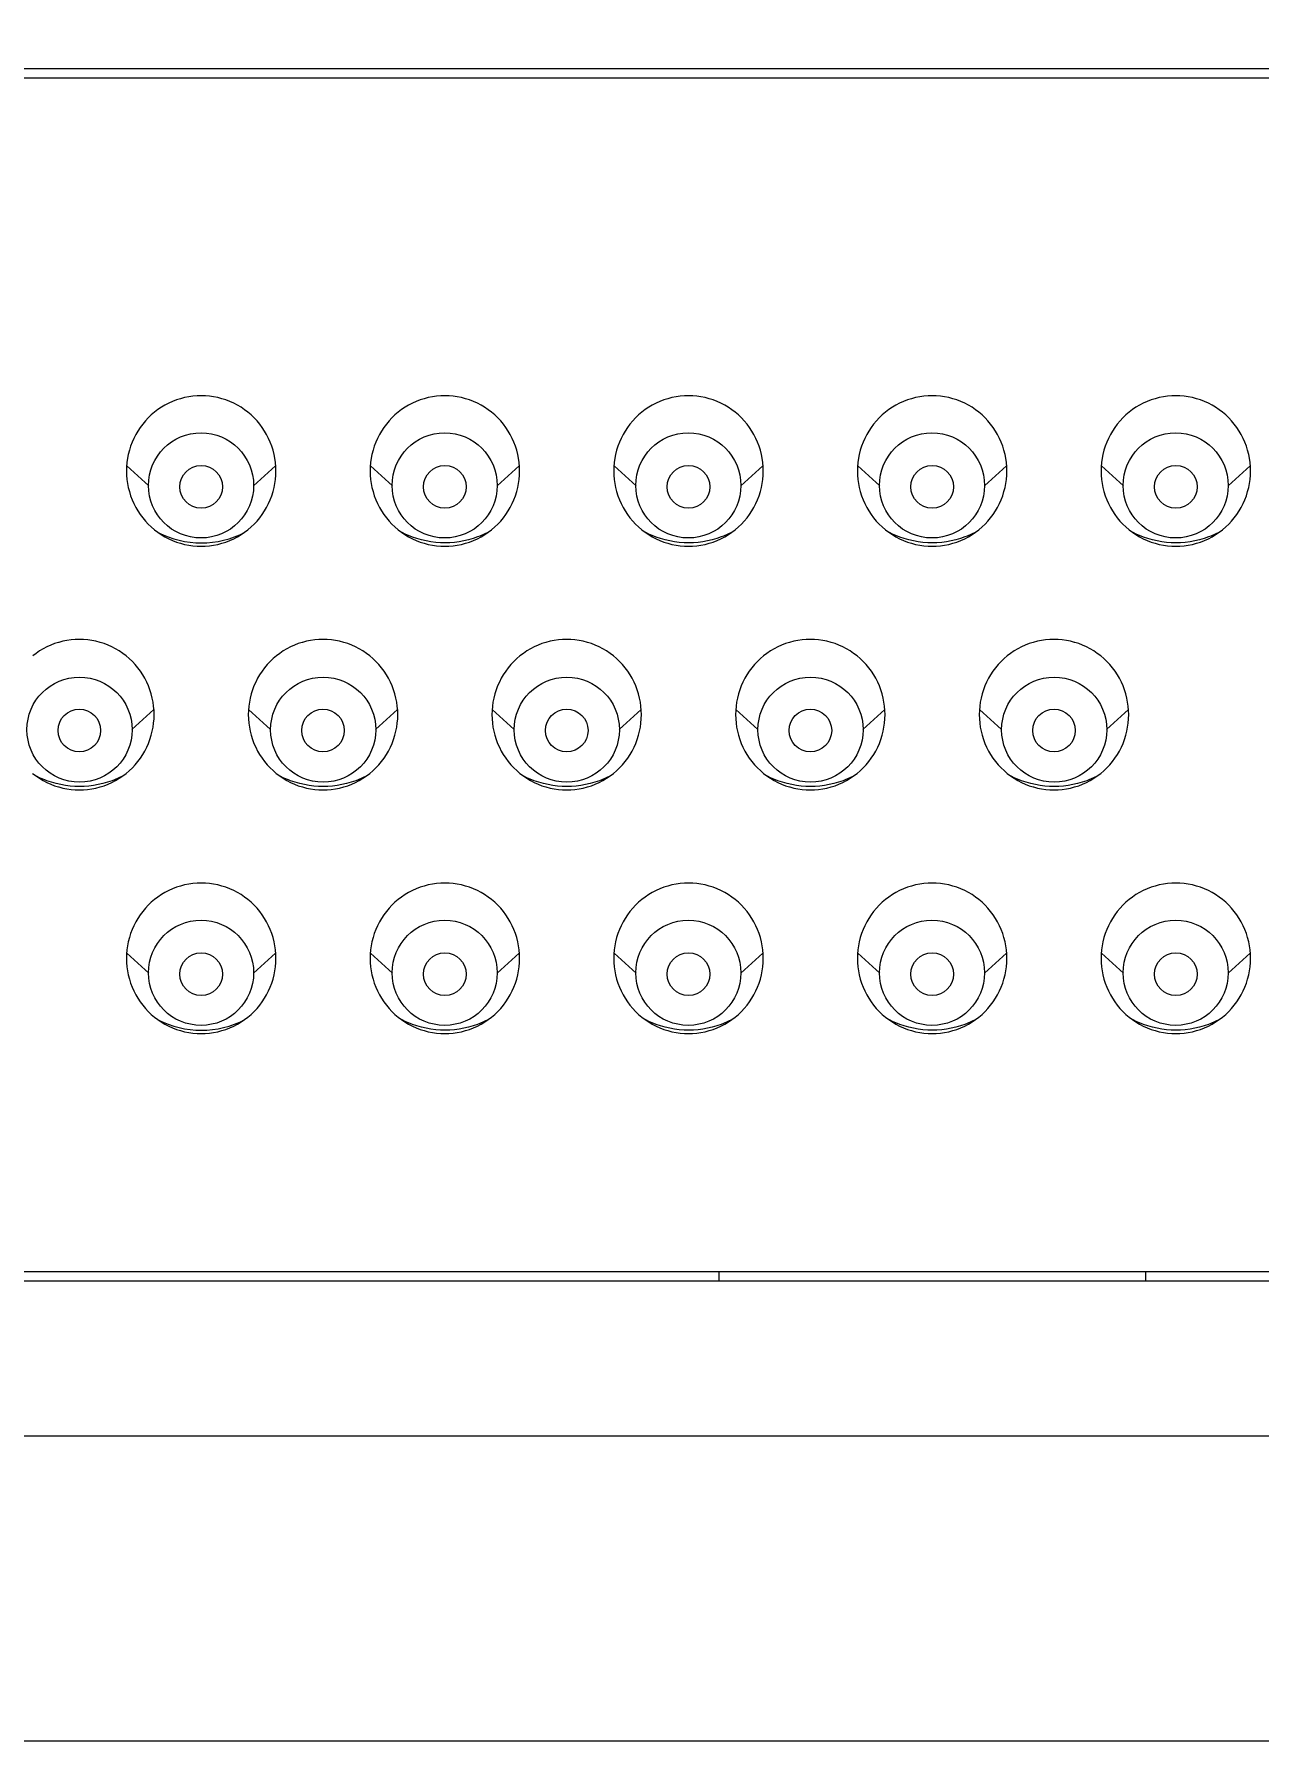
# Model space of a CAD drawing. Extents: x 0 to 1128, y 0 to 827.
# Drawn here: x 359.31 to 379.41, y 234.49 to 262.5 of the extents above; entities that cross this region are included whole.
import ezdxf

# ---------------------------------------------------------------- set-up
doc = ezdxf.new("R2010")
doc.units = 0
doc.header["$LTSCALE"] = 10
doc.header["$MEASUREMENT"] = 0
doc.header["$PDMODE"] = 3
doc.header["$PDSIZE"] = -10
doc.layers.get('0').update_dxf_attribs({"linetype": 'CONTINUOUS'})
doc.layers.get('DEFPOINTS').update_dxf_attribs({"linetype": 'CONTINUOUS'})
doc.layers.add('PDF_형상', color=7, linetype='CONTINUOUS')
doc.styles.add('Daelim Dimension', font='NanumGothic.ttf')
doc.dimstyles.new('DEFAULT', dxfattribs={"dimscale": 2, "dimtxt": 2, "dimasz": 2, "dimexe": 0, "dimexo": 2, "dimgap": 1, "dimtad": 1, "dimdec": 0, "dimzin": 9, "dimdsep": 46, "dimtxsty": 'Daelim Dimension', "dimcen": 0.5, "dimclrd": 5, "dimclre": 5, "dimclrt": 256, "dimadec": 1, "dimazin": 0, "dimtfac": 1, "dimtdec": 0, "dimtix": 1, "dimtmove": 0, "dimatfit": 3, "dimfxl": 0, "dimtolj": 1, "dimtzin": 1, "dimlwd": 9, "dimlwe": 9, "dimarcsym": 0})

# ---------------------------------------------------------------- blocks, each defined once
blk = doc.blocks.new('*D27')
at = {"color": 5, "lineweight": 9, "ltscale": 0.5}
for p, q in [((138.695, 262.487), (138.695, 327.843)), ((142.695, 327.843), (417.399, 327.843)), ((421.399, 262.487), (421.399, 327.843))]:
    blk.add_line(p, q, dxfattribs=at)
at = {"color": 5, "ltscale": 0.5}
for points in [[(142.695, 328.51), (142.695, 327.177), (138.695, 327.843)], [(417.399, 328.51), (417.399, 327.177), (421.399, 327.843)]]:
    blk.add_solid(points, dxfattribs=at)
at = {"layer": 'DEFPOINTS', "color": 0, "ltscale": 0.5}
for p in [(421.399, 327.843), (138.695, 258.487), (421.399, 258.487)]:
    blk.add_point(p, dxfattribs=at)
at = {"color": 7, "ltscale": 0.5, "insert": (315.504, 335.294), "char_height": 10, "attachment_point": 5, "style": 'Daelim Dimension'}
blk.add_mtext('\\A1;283', dxfattribs=at)

msp = doc.modelspace()

# ---------------------------------------------------------------- linework, layer by layer
at = {"layer": 'PDF_형상', "lineweight": 5}
for points in [[(174.845, 245.037, 0.414217), (177.845, 242.036), (382.249, 242.036, 0.414214), (385.249, 245.037), (385.249, 258.937, 0.414214), (382.249, 261.937), (177.845, 261.937, 0.414217), (174.845, 258.937)], [(175.045, 258.787, -0.414215), (178.045, 261.787), (382.049, 261.787, -0.41422), (385.049, 258.787), (385.049, 245.187, -0.41422), (382.049, 242.187), (178.045, 242.187, -0.414215), (175.045, 245.187)]]:
    msp.add_lwpolyline(points, format="xyb", close=True, dxfattribs=at)
for points in [[(360.821, 255.333), (360.823, 255.264), (360.829, 255.195), (360.839, 255.126), (360.852, 255.062), (360.869, 254.994), (360.89, 254.927), (360.914, 254.862), (360.943, 254.798), (360.974, 254.736), (361.008, 254.678), (361.047, 254.62), (361.088, 254.564), (361.132, 254.511), (361.179, 254.461), (361.229, 254.414), (361.281, 254.369), (361.337, 254.327), (361.394, 254.288), (361.453, 254.253), (361.515, 254.221), (361.578, 254.192), (361.642, 254.167), (361.708, 254.146), (361.709, 254.146), (361.776, 254.128), (361.844, 254.115), (361.912, 254.105), (361.981, 254.099), (362.048, 254.097), (362.116, 254.099), (362.184, 254.105), (362.253, 254.115), (362.32, 254.128), (362.388, 254.146), (362.388, 254.146), (362.454, 254.167), (362.519, 254.192), (362.582, 254.221), (362.644, 254.253), (362.702, 254.288), (362.76, 254.327), (362.816, 254.369), (362.868, 254.414), (362.918, 254.461), (362.965, 254.511), (363.009, 254.564), (363.05, 254.62), (363.089, 254.678), (363.123, 254.736), (363.154, 254.798), (363.182, 254.862), (363.207, 254.927), (363.228, 254.994), (363.245, 255.062), (363.258, 255.126), (363.268, 255.195), (363.274, 255.264), (363.276, 255.333), (363.274, 255.402), (363.268, 255.471), (363.258, 255.541), (363.245, 255.605), (363.228, 255.673), (363.207, 255.74), (363.182, 255.805), (363.154, 255.868), (363.123, 255.93), (363.089, 255.988), (363.05, 256.047), (363.009, 256.102), (362.965, 256.155), (362.918, 256.205), (362.868, 256.253), (362.815, 256.298), (362.76, 256.339), (362.702, 256.378), (362.644, 256.413), (362.582, 256.445), (362.519, 256.474), (362.455, 256.499), (362.389, 256.52), (362.388, 256.52), (362.321, 256.538), (362.253, 256.551), (362.185, 256.561), (362.117, 256.567), (362.049, 256.569), (361.98, 256.567), (361.912, 256.561), (361.844, 256.551), (361.776, 256.538), (361.709, 256.52), (361.708, 256.52), (361.642, 256.499), (361.578, 256.474), (361.515, 256.445), (361.453, 256.413), (361.395, 256.378), (361.337, 256.34), (361.282, 256.298), (361.229, 256.253), (361.179, 256.205), (361.132, 256.155), (361.088, 256.102), (361.047, 256.047), (361.008, 255.989), (360.974, 255.93), (360.943, 255.868), (360.914, 255.805), (360.89, 255.74), (360.869, 255.673), (360.852, 255.605), (360.839, 255.541), (360.829, 255.471), (360.823, 255.402)], [(364.822, 255.333), (364.823, 255.264), (364.829, 255.195), (364.839, 255.126), (364.852, 255.062), (364.869, 254.994), (364.89, 254.927), (364.915, 254.862), (364.943, 254.798), (364.974, 254.736), (365.008, 254.678), (365.047, 254.62), (365.088, 254.564), (365.132, 254.511), (365.179, 254.461), (365.229, 254.414), (365.281, 254.369), (365.337, 254.327), (365.394, 254.288), (365.453, 254.253), (365.515, 254.221), (365.578, 254.192), (365.642, 254.167), (365.709, 254.146), (365.709, 254.146), (365.777, 254.128), (365.844, 254.115), (365.913, 254.105), (365.981, 254.099), (366.049, 254.097), (366.116, 254.099), (366.184, 254.105), (366.253, 254.115), (366.32, 254.128), (366.388, 254.146), (366.388, 254.146), (366.454, 254.167), (366.519, 254.192), (366.582, 254.221), (366.644, 254.253), (366.703, 254.288), (366.76, 254.327), (366.816, 254.369), (366.868, 254.414), (366.918, 254.461), (366.965, 254.511), (367.009, 254.564), (367.05, 254.62), (367.089, 254.678), (367.123, 254.736), (367.154, 254.798), (367.183, 254.862), (367.207, 254.927), (367.228, 254.994), (367.245, 255.062), (367.258, 255.126), (367.268, 255.195), (367.274, 255.264), (367.276, 255.333), (367.274, 255.402), (367.268, 255.471), (367.258, 255.541), (367.245, 255.605), (367.228, 255.673), (367.207, 255.74), (367.183, 255.805), (367.154, 255.868), (367.123, 255.93), (367.089, 255.988), (367.05, 256.047), (367.009, 256.102), (366.965, 256.155), (366.918, 256.205), (366.868, 256.253), (366.815, 256.298), (366.76, 256.339), (366.702, 256.378), (366.644, 256.413), (366.582, 256.445), (366.519, 256.474), (366.455, 256.499), (366.389, 256.52), (366.388, 256.52), (366.321, 256.538), (366.253, 256.551), (366.185, 256.561), (366.117, 256.567), (366.049, 256.569), (365.981, 256.567), (365.912, 256.561), (365.844, 256.551), (365.776, 256.538), (365.709, 256.52), (365.709, 256.52), (365.642, 256.499), (365.578, 256.474), (365.515, 256.445), (365.453, 256.413), (365.395, 256.378), (365.337, 256.34), (365.282, 256.298), (365.229, 256.253), (365.179, 256.205), (365.132, 256.155), (365.088, 256.102), (365.047, 256.047), (365.008, 255.989), (364.974, 255.93), (364.943, 255.868), (364.915, 255.805), (364.89, 255.74), (364.869, 255.673), (364.852, 255.605), (364.839, 255.541), (364.829, 255.471), (364.823, 255.402)], [(368.822, 255.333), (368.824, 255.264), (368.829, 255.195), (368.839, 255.126), (368.852, 255.062), (368.869, 254.994), (368.89, 254.927), (368.915, 254.862), (368.943, 254.798), (368.974, 254.736), (369.008, 254.678), (369.047, 254.62), (369.088, 254.564), (369.132, 254.511), (369.179, 254.461), (369.229, 254.414), (369.281, 254.369), (369.337, 254.327), (369.395, 254.288), (369.453, 254.253), (369.515, 254.221), (369.578, 254.192), (369.642, 254.167), (369.709, 254.146), (369.709, 254.146), (369.777, 254.128), (369.844, 254.115), (369.913, 254.105), (369.981, 254.099), (370.049, 254.097), (370.116, 254.099), (370.185, 254.105), (370.253, 254.115), (370.321, 254.128), (370.388, 254.146), (370.388, 254.146), (370.455, 254.167), (370.519, 254.192), (370.582, 254.221), (370.644, 254.253), (370.703, 254.288), (370.76, 254.327), (370.816, 254.369), (370.868, 254.414), (370.918, 254.461), (370.965, 254.511), (371.009, 254.564), (371.05, 254.62), (371.089, 254.678), (371.123, 254.736), (371.154, 254.798), (371.183, 254.862), (371.207, 254.927), (371.228, 254.994), (371.245, 255.062), (371.258, 255.126), (371.268, 255.195), (371.274, 255.264), (371.276, 255.333), (371.274, 255.402), (371.268, 255.471), (371.258, 255.541), (371.245, 255.605), (371.228, 255.673), (371.207, 255.74), (371.183, 255.805), (371.154, 255.868), (371.123, 255.93), (371.089, 255.988), (371.051, 256.047), (371.009, 256.102), (370.965, 256.155), (370.918, 256.205), (370.868, 256.253), (370.816, 256.298), (370.76, 256.339), (370.702, 256.378), (370.644, 256.413), (370.582, 256.445), (370.519, 256.474), (370.455, 256.499), (370.389, 256.52), (370.388, 256.52), (370.321, 256.538), (370.253, 256.551), (370.185, 256.561), (370.117, 256.567), (370.049, 256.569), (369.981, 256.567), (369.912, 256.561), (369.844, 256.551), (369.776, 256.538), (369.709, 256.52), (369.709, 256.52), (369.643, 256.499), (369.578, 256.474), (369.515, 256.445), (369.453, 256.413), (369.395, 256.378), (369.337, 256.34), (369.282, 256.298), (369.229, 256.253), (369.179, 256.205), (369.132, 256.155), (369.088, 256.102), (369.047, 256.047), (369.008, 255.989), (368.974, 255.93), (368.943, 255.868), (368.915, 255.805), (368.89, 255.74), (368.869, 255.673), (368.852, 255.605), (368.839, 255.541), (368.829, 255.471), (368.824, 255.402)], [(372.822, 255.333), (372.824, 255.264), (372.829, 255.195), (372.839, 255.126), (372.852, 255.062), (372.869, 254.994), (372.89, 254.927), (372.915, 254.862), (372.943, 254.798), (372.974, 254.736), (373.008, 254.678), (373.047, 254.62), (373.088, 254.564), (373.132, 254.511), (373.179, 254.461), (373.229, 254.414), (373.282, 254.369), (373.337, 254.327), (373.395, 254.288), (373.453, 254.253), (373.515, 254.221), (373.578, 254.192), (373.643, 254.167), (373.709, 254.146), (373.71, 254.146), (373.777, 254.128), (373.845, 254.115), (373.913, 254.105), (373.981, 254.099), (374.049, 254.097), (374.116, 254.099), (374.185, 254.105), (374.253, 254.115), (374.321, 254.128), (374.388, 254.146), (374.388, 254.146), (374.455, 254.167), (374.519, 254.192), (374.583, 254.221), (374.644, 254.253), (374.703, 254.288), (374.76, 254.327), (374.816, 254.369), (374.868, 254.414), (374.918, 254.461), (374.965, 254.511), (375.009, 254.564), (375.05, 254.62), (375.089, 254.678), (375.123, 254.736), (375.155, 254.798), (375.183, 254.862), (375.207, 254.927), (375.228, 254.994), (375.245, 255.062), (375.258, 255.126), (375.268, 255.195), (375.274, 255.264), (375.276, 255.333), (375.274, 255.402), (375.268, 255.471), (375.258, 255.541), (375.245, 255.605), (375.228, 255.673), (375.207, 255.74), (375.183, 255.805), (375.155, 255.868), (375.123, 255.93), (375.089, 255.988), (375.051, 256.047), (375.009, 256.102), (374.965, 256.155), (374.918, 256.205), (374.868, 256.253), (374.816, 256.298), (374.76, 256.339), (374.703, 256.378), (374.644, 256.413), (374.583, 256.445), (374.519, 256.474), (374.455, 256.499), (374.389, 256.52), (374.388, 256.52), (374.321, 256.538), (374.253, 256.551), (374.185, 256.561), (374.117, 256.567), (374.049, 256.569), (373.981, 256.567), (373.912, 256.561), (373.844, 256.551), (373.776, 256.538), (373.709, 256.52), (373.709, 256.52), (373.643, 256.499), (373.578, 256.474), (373.515, 256.445), (373.453, 256.413), (373.395, 256.378), (373.337, 256.34), (373.282, 256.298), (373.229, 256.253), (373.179, 256.205), (373.133, 256.155), (373.088, 256.102), (373.047, 256.047), (373.008, 255.989), (372.974, 255.93), (372.943, 255.868), (372.915, 255.805), (372.89, 255.74), (372.869, 255.673), (372.852, 255.605), (372.839, 255.541), (372.829, 255.471), (372.824, 255.402)], [(376.822, 255.333), (376.824, 255.264), (376.83, 255.195), (376.839, 255.126), (376.852, 255.062), (376.869, 254.994), (376.89, 254.927), (376.915, 254.862), (376.943, 254.798), (376.975, 254.736), (377.009, 254.678), (377.047, 254.62), (377.088, 254.564), (377.132, 254.511), (377.179, 254.461), (377.229, 254.414), (377.282, 254.369), (377.337, 254.327), (377.395, 254.288), (377.453, 254.253), (377.515, 254.221), (377.578, 254.192), (377.643, 254.167), (377.709, 254.146), (377.71, 254.146), (377.777, 254.128), (377.845, 254.115), (377.913, 254.105), (377.981, 254.099), (378.049, 254.097), (378.117, 254.099), (378.185, 254.105), (378.253, 254.115), (378.321, 254.128), (378.388, 254.146), (378.388, 254.146), (378.455, 254.167), (378.519, 254.192), (378.583, 254.221), (378.644, 254.253), (378.703, 254.288), (378.761, 254.327), (378.816, 254.369), (378.868, 254.414), (378.918, 254.461), (378.965, 254.511), (379.009, 254.564), (379.051, 254.62), (379.089, 254.678), (379.123, 254.736), (379.155, 254.798), (379.183, 254.862), (379.207, 254.927), (379.228, 254.994), (379.245, 255.062), (379.258, 255.126), (379.268, 255.195), (379.274, 255.264), (379.276, 255.333), (379.274, 255.402), (379.268, 255.471), (379.258, 255.541), (379.245, 255.605), (379.228, 255.673), (379.207, 255.74), (379.183, 255.805), (379.155, 255.868), (379.123, 255.93), (379.089, 255.988), (379.051, 256.047), (379.009, 256.102), (378.965, 256.155), (378.918, 256.205), (378.868, 256.253), (378.816, 256.298), (378.76, 256.339), (378.703, 256.378), (378.644, 256.413), (378.583, 256.445), (378.52, 256.474), (378.455, 256.499), (378.389, 256.52), (378.388, 256.52), (378.321, 256.538), (378.253, 256.551), (378.185, 256.561), (378.117, 256.567), (378.049, 256.569), (377.981, 256.567), (377.912, 256.561), (377.844, 256.551), (377.776, 256.538), (377.709, 256.52), (377.709, 256.52), (377.643, 256.499), (377.578, 256.474), (377.515, 256.445), (377.453, 256.413), (377.395, 256.378), (377.337, 256.34), (377.282, 256.298), (377.229, 256.253), (377.18, 256.205), (377.133, 256.155), (377.088, 256.102), (377.047, 256.047), (377.009, 255.989), (376.975, 255.93), (376.943, 255.868), (376.915, 255.805), (376.89, 255.74), (376.869, 255.673), (376.852, 255.605), (376.839, 255.541), (376.83, 255.471), (376.824, 255.402)], [(362.821, 251.333), (362.823, 251.264), (362.829, 251.195), (362.839, 251.126), (362.852, 251.062), (362.869, 250.994), (362.89, 250.927), (362.914, 250.862), (362.943, 250.798), (362.974, 250.736), (363.008, 250.678), (363.047, 250.62), (363.088, 250.564), (363.132, 250.511), (363.179, 250.461), (363.229, 250.414), (363.281, 250.369), (363.337, 250.327), (363.394, 250.288), (363.453, 250.253), (363.515, 250.221), (363.578, 250.192), (363.642, 250.167), (363.709, 250.146), (363.709, 250.146), (363.777, 250.128), (363.844, 250.115), (363.912, 250.105), (363.981, 250.099), (364.048, 250.097), (364.116, 250.099), (364.184, 250.105), (364.253, 250.115), (364.32, 250.128), (364.388, 250.146), (364.388, 250.146), (364.454, 250.167), (364.519, 250.192), (364.582, 250.221), (364.644, 250.253), (364.702, 250.288), (364.76, 250.327), (364.816, 250.369), (364.868, 250.413), (364.918, 250.461), (364.965, 250.511), (365.009, 250.564), (365.05, 250.62), (365.089, 250.678), (365.123, 250.736), (365.154, 250.798), (365.182, 250.862), (365.207, 250.927), (365.228, 250.994), (365.245, 251.062), (365.258, 251.126), (365.268, 251.195), (365.274, 251.264), (365.276, 251.333), (365.274, 251.402), (365.268, 251.471), (365.258, 251.54), (365.245, 251.605), (365.228, 251.673), (365.207, 251.74), (365.182, 251.805), (365.154, 251.868), (365.123, 251.93), (365.089, 251.988), (365.05, 252.046), (365.009, 252.102), (364.965, 252.155), (364.918, 252.205), (364.868, 252.253), (364.815, 252.298), (364.76, 252.339), (364.702, 252.378), (364.644, 252.413), (364.582, 252.445), (364.519, 252.474), (364.455, 252.499), (364.389, 252.52), (364.388, 252.52), (364.321, 252.538), (364.253, 252.551), (364.185, 252.561), (364.117, 252.567), (364.049, 252.569), (363.98, 252.567), (363.912, 252.561), (363.844, 252.551), (363.776, 252.538), (363.709, 252.52), (363.708, 252.52), (363.642, 252.499), (363.578, 252.474), (363.515, 252.445), (363.453, 252.413), (363.395, 252.378), (363.337, 252.339), (363.282, 252.298), (363.229, 252.253), (363.179, 252.205), (363.132, 252.155), (363.088, 252.102), (363.047, 252.047), (363.008, 251.989), (362.974, 251.93), (362.943, 251.868), (362.914, 251.805), (362.89, 251.74), (362.869, 251.673), (362.852, 251.605), (362.839, 251.54), (362.829, 251.471), (362.823, 251.402)], [(366.822, 251.333), (366.823, 251.264), (366.829, 251.195), (366.839, 251.126), (366.852, 251.062), (366.869, 250.994), (366.89, 250.927), (366.915, 250.862), (366.943, 250.798), (366.974, 250.736), (367.008, 250.678), (367.047, 250.62), (367.088, 250.564), (367.132, 250.511), (367.179, 250.461), (367.229, 250.414), (367.281, 250.369), (367.337, 250.327), (367.395, 250.288), (367.453, 250.253), (367.515, 250.221), (367.578, 250.192), (367.642, 250.167), (367.709, 250.146), (367.709, 250.146), (367.777, 250.128), (367.844, 250.115), (367.913, 250.105), (367.981, 250.099), (368.049, 250.097), (368.116, 250.099), (368.185, 250.105), (368.253, 250.115), (368.321, 250.128), (368.388, 250.146), (368.388, 250.146), (368.455, 250.167), (368.519, 250.192), (368.582, 250.221), (368.644, 250.253), (368.703, 250.288), (368.76, 250.327), (368.816, 250.369), (368.868, 250.413), (368.918, 250.461), (368.965, 250.511), (369.009, 250.564), (369.05, 250.62), (369.089, 250.678), (369.123, 250.736), (369.154, 250.798), (369.183, 250.862), (369.207, 250.927), (369.228, 250.994), (369.245, 251.062), (369.258, 251.126), (369.268, 251.195), (369.274, 251.264), (369.276, 251.333), (369.274, 251.402), (369.268, 251.471), (369.258, 251.54), (369.245, 251.605), (369.228, 251.673), (369.207, 251.74), (369.183, 251.805), (369.154, 251.868), (369.123, 251.93), (369.089, 251.988), (369.05, 252.046), (369.009, 252.102), (368.965, 252.155), (368.918, 252.205), (368.868, 252.253), (368.815, 252.298), (368.76, 252.339), (368.702, 252.378), (368.644, 252.413), (368.582, 252.445), (368.519, 252.474), (368.455, 252.499), (368.389, 252.52), (368.388, 252.52), (368.321, 252.538), (368.253, 252.551), (368.185, 252.561), (368.117, 252.567), (368.049, 252.569), (367.981, 252.567), (367.912, 252.561), (367.844, 252.551), (367.776, 252.538), (367.709, 252.52), (367.709, 252.52), (367.642, 252.499), (367.578, 252.474), (367.515, 252.445), (367.453, 252.413), (367.395, 252.378), (367.337, 252.339), (367.282, 252.298), (367.229, 252.253), (367.179, 252.205), (367.132, 252.155), (367.088, 252.102), (367.047, 252.047), (367.008, 251.989), (366.974, 251.93), (366.943, 251.868), (366.915, 251.805), (366.89, 251.74), (366.869, 251.673), (366.852, 251.605), (366.839, 251.54), (366.829, 251.471), (366.823, 251.402)], [(370.822, 251.333), (370.824, 251.264), (370.829, 251.195), (370.839, 251.126), (370.852, 251.062), (370.869, 250.994), (370.89, 250.927), (370.915, 250.862), (370.943, 250.798), (370.974, 250.736), (371.008, 250.678), (371.047, 250.62), (371.088, 250.564), (371.132, 250.511), (371.179, 250.461), (371.229, 250.414), (371.282, 250.369), (371.337, 250.327), (371.395, 250.288), (371.453, 250.253), (371.515, 250.221), (371.578, 250.192), (371.643, 250.167), (371.709, 250.146), (371.71, 250.146), (371.777, 250.128), (371.844, 250.115), (371.913, 250.105), (371.981, 250.099), (372.049, 250.097), (372.116, 250.099), (372.185, 250.105), (372.253, 250.115), (372.321, 250.128), (372.388, 250.146), (372.388, 250.146), (372.455, 250.167), (372.519, 250.192), (372.583, 250.221), (372.644, 250.253), (372.703, 250.288), (372.76, 250.327), (372.816, 250.369), (372.868, 250.413), (372.918, 250.461), (372.965, 250.511), (373.009, 250.564), (373.05, 250.62), (373.089, 250.678), (373.123, 250.736), (373.155, 250.798), (373.183, 250.862), (373.207, 250.927), (373.228, 250.994), (373.245, 251.062), (373.258, 251.126), (373.268, 251.195), (373.274, 251.264), (373.276, 251.333), (373.274, 251.402), (373.268, 251.471), (373.258, 251.54), (373.245, 251.605), (373.228, 251.673), (373.207, 251.74), (373.183, 251.805), (373.155, 251.868), (373.123, 251.93), (373.089, 251.988), (373.051, 252.046), (373.009, 252.102), (372.965, 252.155), (372.918, 252.205), (372.868, 252.253), (372.816, 252.298), (372.76, 252.339), (372.703, 252.378), (372.644, 252.413), (372.582, 252.445), (372.519, 252.474), (372.455, 252.499), (372.389, 252.52), (372.388, 252.52), (372.321, 252.538), (372.253, 252.551), (372.185, 252.561), (372.117, 252.567), (372.049, 252.569), (371.981, 252.567), (371.912, 252.561), (371.844, 252.551), (371.776, 252.538), (371.709, 252.52), (371.709, 252.52), (371.643, 252.499), (371.578, 252.474), (371.515, 252.445), (371.453, 252.413), (371.395, 252.378), (371.337, 252.339), (371.282, 252.298), (371.229, 252.253), (371.179, 252.205), (371.132, 252.155), (371.088, 252.102), (371.047, 252.047), (371.008, 251.989), (370.974, 251.93), (370.943, 251.868), (370.915, 251.805), (370.89, 251.74), (370.869, 251.673), (370.852, 251.605), (370.839, 251.54), (370.829, 251.471), (370.824, 251.402)], [(374.822, 251.333), (374.824, 251.264), (374.83, 251.195), (374.839, 251.126), (374.852, 251.062), (374.869, 250.994), (374.89, 250.927), (374.915, 250.862), (374.943, 250.798), (374.975, 250.736), (375.008, 250.678), (375.047, 250.62), (375.088, 250.564), (375.132, 250.511), (375.179, 250.461), (375.229, 250.414), (375.282, 250.369), (375.337, 250.327), (375.395, 250.288), (375.453, 250.253), (375.515, 250.221), (375.578, 250.192), (375.643, 250.167), (375.709, 250.146), (375.71, 250.146), (375.777, 250.128), (375.845, 250.115), (375.913, 250.105), (375.981, 250.099), (376.049, 250.097), (376.116, 250.099), (376.185, 250.105), (376.253, 250.115), (376.321, 250.128), (376.388, 250.146), (376.388, 250.146), (376.455, 250.167), (376.519, 250.192), (376.583, 250.221), (376.644, 250.253), (376.703, 250.288), (376.76, 250.327), (376.816, 250.369), (376.868, 250.413), (376.918, 250.461), (376.965, 250.511), (377.009, 250.564), (377.05, 250.62), (377.089, 250.678), (377.123, 250.736), (377.155, 250.798), (377.183, 250.862), (377.207, 250.927), (377.228, 250.994), (377.245, 251.062), (377.258, 251.126), (377.268, 251.195), (377.274, 251.264), (377.276, 251.333), (377.274, 251.402), (377.268, 251.471), (377.258, 251.54), (377.245, 251.605), (377.228, 251.673), (377.207, 251.74), (377.183, 251.805), (377.155, 251.868), (377.123, 251.93), (377.089, 251.988), (377.051, 252.046), (377.009, 252.102), (376.965, 252.155), (376.918, 252.205), (376.868, 252.253), (376.816, 252.298), (376.76, 252.339), (376.703, 252.378), (376.644, 252.413), (376.583, 252.445), (376.519, 252.474), (376.455, 252.499), (376.389, 252.52), (376.388, 252.52), (376.321, 252.538), (376.253, 252.551), (376.185, 252.561), (376.117, 252.567), (376.049, 252.569), (375.981, 252.567), (375.912, 252.561), (375.844, 252.551), (375.776, 252.538), (375.709, 252.52), (375.709, 252.52), (375.643, 252.499), (375.578, 252.474), (375.515, 252.445), (375.453, 252.413), (375.395, 252.378), (375.337, 252.339), (375.282, 252.298), (375.229, 252.253), (375.179, 252.205), (375.133, 252.155), (375.088, 252.102), (375.047, 252.047), (375.009, 251.989), (374.975, 251.93), (374.943, 251.868), (374.915, 251.805), (374.89, 251.74), (374.869, 251.673), (374.852, 251.605), (374.839, 251.54), (374.83, 251.471), (374.824, 251.402)], [(360.821, 247.333), (360.823, 247.264), (360.829, 247.195), (360.839, 247.126), (360.852, 247.061), (360.869, 246.993), (360.89, 246.927), (360.914, 246.862), (360.943, 246.798), (360.974, 246.736), (361.008, 246.678), (361.047, 246.62), (361.088, 246.564), (361.132, 246.511), (361.179, 246.461), (361.229, 246.413), (361.281, 246.369), (361.337, 246.327), (361.394, 246.288), (361.453, 246.253), (361.515, 246.221), (361.578, 246.192), (361.642, 246.167), (361.708, 246.146), (361.709, 246.146), (361.776, 246.128), (361.844, 246.114), (361.912, 246.105), (361.981, 246.099), (362.048, 246.097), (362.116, 246.099), (362.184, 246.105), (362.253, 246.114), (362.32, 246.128), (362.388, 246.146), (362.388, 246.146), (362.454, 246.167), (362.519, 246.192), (362.582, 246.221), (362.644, 246.253), (362.702, 246.288), (362.76, 246.327), (362.816, 246.369), (362.868, 246.413), (362.918, 246.461), (362.965, 246.511), (363.009, 246.564), (363.05, 246.619), (363.089, 246.678), (363.123, 246.736), (363.154, 246.798), (363.182, 246.862), (363.207, 246.927), (363.228, 246.993), (363.245, 247.062), (363.258, 247.126), (363.268, 247.195), (363.274, 247.264), (363.276, 247.333), (363.274, 247.402), (363.268, 247.471), (363.258, 247.54), (363.245, 247.605), (363.228, 247.673), (363.207, 247.74), (363.182, 247.805), (363.154, 247.868), (363.123, 247.93), (363.089, 247.988), (363.05, 248.046), (363.009, 248.102), (362.965, 248.155), (362.918, 248.205), (362.868, 248.253), (362.815, 248.297), (362.76, 248.339), (362.702, 248.378), (362.644, 248.413), (362.582, 248.445), (362.519, 248.474), (362.455, 248.499), (362.389, 248.52), (362.388, 248.52), (362.321, 248.538), (362.253, 248.551), (362.185, 248.561), (362.117, 248.567), (362.049, 248.569), (361.98, 248.567), (361.912, 248.561), (361.844, 248.551), (361.776, 248.538), (361.709, 248.52), (361.708, 248.52), (361.642, 248.499), (361.578, 248.474), (361.515, 248.445), (361.453, 248.413), (361.395, 248.378), (361.337, 248.339), (361.282, 248.297), (361.229, 248.253), (361.179, 248.205), (361.132, 248.155), (361.088, 248.102), (361.047, 248.047), (361.008, 247.988), (360.974, 247.93), (360.943, 247.868), (360.914, 247.805), (360.89, 247.74), (360.869, 247.673), (360.852, 247.605), (360.839, 247.54), (360.829, 247.471), (360.823, 247.402)], [(364.822, 247.333), (364.823, 247.264), (364.829, 247.195), (364.839, 247.126), (364.852, 247.061), (364.869, 246.993), (364.89, 246.927), (364.915, 246.862), (364.943, 246.798), (364.974, 246.736), (365.008, 246.678), (365.047, 246.62), (365.088, 246.564), (365.132, 246.511), (365.179, 246.461), (365.229, 246.413), (365.281, 246.369), (365.337, 246.327), (365.394, 246.288), (365.453, 246.253), (365.515, 246.221), (365.578, 246.192), (365.642, 246.167), (365.709, 246.146), (365.709, 246.146), (365.777, 246.128), (365.844, 246.114), (365.913, 246.105), (365.981, 246.099), (366.049, 246.097), (366.116, 246.099), (366.184, 246.105), (366.253, 246.114), (366.32, 246.128), (366.388, 246.146), (366.388, 246.146), (366.454, 246.167), (366.519, 246.192), (366.582, 246.221), (366.644, 246.253), (366.703, 246.288), (366.76, 246.327), (366.816, 246.369), (366.868, 246.413), (366.918, 246.461), (366.965, 246.511), (367.009, 246.564), (367.05, 246.619), (367.089, 246.678), (367.123, 246.736), (367.154, 246.798), (367.183, 246.862), (367.207, 246.927), (367.228, 246.993), (367.245, 247.062), (367.258, 247.126), (367.268, 247.195), (367.274, 247.264), (367.276, 247.333), (367.274, 247.402), (367.268, 247.471), (367.258, 247.54), (367.245, 247.605), (367.228, 247.673), (367.207, 247.74), (367.183, 247.805), (367.154, 247.868), (367.123, 247.93), (367.089, 247.988), (367.05, 248.046), (367.009, 248.102), (366.965, 248.155), (366.918, 248.205), (366.868, 248.253), (366.815, 248.297), (366.76, 248.339), (366.702, 248.378), (366.644, 248.413), (366.582, 248.445), (366.519, 248.474), (366.455, 248.499), (366.389, 248.52), (366.388, 248.52), (366.321, 248.538), (366.253, 248.551), (366.185, 248.561), (366.117, 248.567), (366.049, 248.569), (365.981, 248.567), (365.912, 248.561), (365.844, 248.551), (365.776, 248.538), (365.709, 248.52), (365.709, 248.52), (365.642, 248.499), (365.578, 248.474), (365.515, 248.445), (365.453, 248.413), (365.395, 248.378), (365.337, 248.339), (365.282, 248.297), (365.229, 248.253), (365.179, 248.205), (365.132, 248.155), (365.088, 248.102), (365.047, 248.047), (365.008, 247.988), (364.974, 247.93), (364.943, 247.868), (364.915, 247.805), (364.89, 247.74), (364.869, 247.673), (364.852, 247.605), (364.839, 247.54), (364.829, 247.471), (364.823, 247.402)], [(368.822, 247.333), (368.824, 247.264), (368.829, 247.195), (368.839, 247.126), (368.852, 247.061), (368.869, 246.993), (368.89, 246.927), (368.915, 246.862), (368.943, 246.798), (368.974, 246.736), (369.008, 246.678), (369.047, 246.62), (369.088, 246.564), (369.132, 246.511), (369.179, 246.461), (369.229, 246.413), (369.281, 246.369), (369.337, 246.327), (369.395, 246.288), (369.453, 246.253), (369.515, 246.221), (369.578, 246.192), (369.642, 246.167), (369.709, 246.146), (369.709, 246.146), (369.777, 246.128), (369.844, 246.114), (369.913, 246.105), (369.981, 246.099), (370.049, 246.097), (370.116, 246.099), (370.185, 246.105), (370.253, 246.114), (370.321, 246.128), (370.388, 246.146), (370.388, 246.146), (370.455, 246.167), (370.519, 246.192), (370.582, 246.221), (370.644, 246.253), (370.703, 246.288), (370.76, 246.327), (370.816, 246.369), (370.868, 246.413), (370.918, 246.461), (370.965, 246.511), (371.009, 246.564), (371.05, 246.619), (371.089, 246.678), (371.123, 246.736), (371.154, 246.798), (371.183, 246.862), (371.207, 246.927), (371.228, 246.993), (371.245, 247.062), (371.258, 247.126), (371.268, 247.195), (371.274, 247.264), (371.276, 247.333), (371.274, 247.402), (371.268, 247.471), (371.258, 247.54), (371.245, 247.605), (371.228, 247.673), (371.207, 247.74), (371.183, 247.805), (371.154, 247.868), (371.123, 247.93), (371.089, 247.988), (371.051, 248.046), (371.009, 248.102), (370.965, 248.155), (370.918, 248.205), (370.868, 248.253), (370.816, 248.297), (370.76, 248.339), (370.702, 248.378), (370.644, 248.413), (370.582, 248.445), (370.519, 248.474), (370.455, 248.499), (370.389, 248.52), (370.388, 248.52), (370.321, 248.538), (370.253, 248.551), (370.185, 248.561), (370.117, 248.567), (370.049, 248.569), (369.981, 248.567), (369.912, 248.561), (369.844, 248.551), (369.776, 248.538), (369.709, 248.52), (369.709, 248.52), (369.643, 248.499), (369.578, 248.474), (369.515, 248.445), (369.453, 248.413), (369.395, 248.378), (369.337, 248.339), (369.282, 248.297), (369.229, 248.253), (369.179, 248.205), (369.132, 248.155), (369.088, 248.102), (369.047, 248.047), (369.008, 247.988), (368.974, 247.93), (368.943, 247.868), (368.915, 247.805), (368.89, 247.74), (368.869, 247.673), (368.852, 247.605), (368.839, 247.54), (368.829, 247.471), (368.824, 247.402)], [(372.822, 247.333), (372.824, 247.264), (372.829, 247.195), (372.839, 247.126), (372.852, 247.061), (372.869, 246.993), (372.89, 246.927), (372.915, 246.862), (372.943, 246.798), (372.974, 246.736), (373.008, 246.678), (373.047, 246.62), (373.088, 246.564), (373.132, 246.511), (373.179, 246.461), (373.229, 246.413), (373.282, 246.369), (373.337, 246.327), (373.395, 246.288), (373.453, 246.253), (373.515, 246.221), (373.578, 246.192), (373.643, 246.167), (373.709, 246.146), (373.71, 246.146), (373.777, 246.128), (373.845, 246.114), (373.913, 246.105), (373.981, 246.099), (374.049, 246.097), (374.116, 246.099), (374.185, 246.105), (374.253, 246.114), (374.321, 246.128), (374.388, 246.146), (374.388, 246.146), (374.455, 246.167), (374.519, 246.192), (374.583, 246.221), (374.644, 246.253), (374.703, 246.288), (374.76, 246.327), (374.816, 246.369), (374.868, 246.413), (374.918, 246.461), (374.965, 246.511), (375.009, 246.564), (375.05, 246.619), (375.089, 246.678), (375.123, 246.736), (375.155, 246.798), (375.183, 246.862), (375.207, 246.927), (375.228, 246.993), (375.245, 247.062), (375.258, 247.126), (375.268, 247.195), (375.274, 247.264), (375.276, 247.333), (375.274, 247.402), (375.268, 247.471), (375.258, 247.54), (375.245, 247.605), (375.228, 247.673), (375.207, 247.74), (375.183, 247.805), (375.155, 247.868), (375.123, 247.93), (375.089, 247.988), (375.051, 248.046), (375.009, 248.102), (374.965, 248.155), (374.918, 248.205), (374.868, 248.253), (374.816, 248.297), (374.76, 248.339), (374.703, 248.378), (374.644, 248.413), (374.583, 248.445), (374.519, 248.474), (374.455, 248.499), (374.389, 248.52), (374.388, 248.52), (374.321, 248.538), (374.253, 248.551), (374.185, 248.561), (374.117, 248.567), (374.049, 248.569), (373.981, 248.567), (373.912, 248.561), (373.844, 248.551), (373.776, 248.538), (373.709, 248.52), (373.709, 248.52), (373.643, 248.499), (373.578, 248.474), (373.515, 248.445), (373.453, 248.413), (373.395, 248.378), (373.337, 248.339), (373.282, 248.297), (373.229, 248.253), (373.179, 248.205), (373.133, 248.155), (373.088, 248.102), (373.047, 248.047), (373.008, 247.988), (372.974, 247.93), (372.943, 247.868), (372.915, 247.805), (372.89, 247.74), (372.869, 247.673), (372.852, 247.605), (372.839, 247.54), (372.829, 247.471), (372.824, 247.402)], [(376.822, 247.333), (376.824, 247.264), (376.83, 247.195), (376.839, 247.126), (376.852, 247.061), (376.869, 246.993), (376.89, 246.927), (376.915, 246.862), (376.943, 246.798), (376.975, 246.736), (377.009, 246.678), (377.047, 246.62), (377.088, 246.564), (377.132, 246.511), (377.179, 246.461), (377.229, 246.413), (377.282, 246.369), (377.337, 246.327), (377.395, 246.288), (377.453, 246.253), (377.515, 246.221), (377.578, 246.192), (377.643, 246.167), (377.709, 246.146), (377.71, 246.146), (377.777, 246.128), (377.845, 246.114), (377.913, 246.105), (377.981, 246.099), (378.049, 246.097), (378.117, 246.099), (378.185, 246.105), (378.253, 246.114), (378.321, 246.128), (378.388, 246.146), (378.388, 246.146), (378.455, 246.167), (378.519, 246.192), (378.583, 246.221), (378.644, 246.253), (378.703, 246.288), (378.761, 246.327), (378.816, 246.369), (378.868, 246.413), (378.918, 246.461), (378.965, 246.511), (379.009, 246.564), (379.051, 246.619), (379.089, 246.678), (379.123, 246.736), (379.155, 246.798), (379.183, 246.862), (379.207, 246.927), (379.228, 246.993), (379.245, 247.062), (379.258, 247.126), (379.268, 247.195), (379.274, 247.264), (379.276, 247.333), (379.274, 247.402), (379.268, 247.471), (379.258, 247.54), (379.245, 247.605), (379.228, 247.673), (379.207, 247.74), (379.183, 247.805), (379.155, 247.868), (379.123, 247.93), (379.089, 247.988), (379.051, 248.046), (379.009, 248.102), (378.965, 248.155), (378.918, 248.205), (378.868, 248.253), (378.816, 248.297), (378.76, 248.339), (378.703, 248.378), (378.644, 248.413), (378.583, 248.445), (378.52, 248.474), (378.455, 248.499), (378.389, 248.52), (378.388, 248.52), (378.321, 248.538), (378.253, 248.551), (378.185, 248.561), (378.117, 248.567), (378.049, 248.569), (377.981, 248.567), (377.912, 248.561), (377.844, 248.551), (377.776, 248.538), (377.709, 248.52), (377.709, 248.52), (377.643, 248.499), (377.578, 248.474), (377.515, 248.445), (377.453, 248.413), (377.395, 248.378), (377.337, 248.339), (377.282, 248.297), (377.229, 248.253), (377.18, 248.205), (377.133, 248.155), (377.088, 248.102), (377.047, 248.047), (377.009, 247.988), (376.975, 247.93), (376.943, 247.868), (376.915, 247.805), (376.89, 247.74), (376.869, 247.673), (376.852, 247.605), (376.839, 247.54), (376.83, 247.471), (376.824, 247.402)], [(385.669, 239.486), (174.425, 239.486), (174.425, 234.486), (385.669, 234.486)]]:
    msp.add_lwpolyline(points, close=True, dxfattribs=at)
for points in [[(360.827, 255.417), (361.188, 255.091)], [(363.27, 255.417), (362.909, 255.091)], [(364.827, 255.417), (365.188, 255.091)], [(367.27, 255.417), (366.909, 255.091)], [(368.827, 255.417), (369.188, 255.091)], [(371.27, 255.417), (370.909, 255.091)], [(372.827, 255.417), (373.188, 255.091)], [(375.27, 255.417), (374.909, 255.091)], [(376.827, 255.417), (377.188, 255.091)], [(379.27, 255.417), (378.909, 255.091)], [(366.766, 254.328), (366.695, 254.294), (366.623, 254.264), (366.586, 254.25), (366.511, 254.224), (366.435, 254.203), (366.359, 254.185), (366.282, 254.171), (366.205, 254.161), (366.128, 254.155), (366.051, 254.153), (365.975, 254.155), (365.898, 254.161), (365.821, 254.17), (365.743, 254.184), (365.667, 254.201), (365.591, 254.223), (365.516, 254.248), (365.479, 254.262), (365.407, 254.292), (365.336, 254.326)], [(370.766, 254.328), (370.695, 254.294), (370.623, 254.264), (370.586, 254.25), (370.511, 254.224), (370.436, 254.203), (370.359, 254.185), (370.282, 254.171), (370.205, 254.161), (370.128, 254.155), (370.051, 254.153), (369.975, 254.155), (369.898, 254.161), (369.821, 254.17), (369.744, 254.184), (369.667, 254.201), (369.591, 254.223), (369.516, 254.248), (369.479, 254.262), (369.407, 254.292), (369.336, 254.326)], [(374.766, 254.328), (374.696, 254.294), (374.623, 254.264), (374.586, 254.25), (374.512, 254.224), (374.436, 254.203), (374.359, 254.185), (374.282, 254.171), (374.205, 254.161), (374.128, 254.155), (374.051, 254.153), (373.975, 254.155), (373.898, 254.161), (373.821, 254.17), (373.744, 254.184), (373.667, 254.201), (373.591, 254.223), (373.516, 254.248), (373.479, 254.262), (373.407, 254.292), (373.336, 254.326)], [(378.766, 254.328), (378.696, 254.294), (378.623, 254.264), (378.586, 254.25), (378.512, 254.224), (378.436, 254.203), (378.359, 254.185), (378.282, 254.171), (378.205, 254.161), (378.128, 254.155), (378.051, 254.153), (377.975, 254.155), (377.898, 254.161), (377.821, 254.17), (377.744, 254.184), (377.667, 254.201), (377.591, 254.223), (377.516, 254.248), (377.479, 254.262), (377.407, 254.292), (377.336, 254.326)], [(359.281, 250.369), (359.337, 250.327), (359.394, 250.288), (359.453, 250.253), (359.514, 250.221), (359.578, 250.192), (359.642, 250.167), (359.708, 250.146), (359.709, 250.146), (359.776, 250.128), (359.844, 250.115), (359.912, 250.105), (359.981, 250.099), (360.048, 250.097), (360.116, 250.099), (360.184, 250.105), (360.253, 250.115), (360.32, 250.128), (360.388, 250.146), (360.388, 250.146), (360.454, 250.167), (360.519, 250.192), (360.582, 250.221), (360.644, 250.253), (360.702, 250.288), (360.76, 250.327), (360.815, 250.369), (360.868, 250.413), (360.918, 250.461), (360.965, 250.511), (361.009, 250.564), (361.05, 250.62), (361.089, 250.678), (361.123, 250.736), (361.154, 250.798), (361.182, 250.862), (361.207, 250.927), (361.228, 250.994), (361.245, 251.062), (361.258, 251.126), (361.268, 251.195), (361.274, 251.264), (361.275, 251.333), (361.274, 251.402), (361.268, 251.471), (361.258, 251.54), (361.245, 251.605), (361.228, 251.673), (361.207, 251.74), (361.182, 251.805), (361.154, 251.868), (361.123, 251.93), (361.089, 251.988), (361.05, 252.046), (361.009, 252.102), (360.965, 252.155), (360.918, 252.205), (360.868, 252.253), (360.815, 252.298), (360.76, 252.339), (360.702, 252.378), (360.644, 252.413), (360.582, 252.445), (360.519, 252.474), (360.455, 252.499), (360.389, 252.52), (360.388, 252.52), (360.321, 252.538), (360.253, 252.551), (360.185, 252.561), (360.117, 252.567), (360.048, 252.569), (359.98, 252.567), (359.912, 252.561), (359.844, 252.551), (359.776, 252.538), (359.709, 252.52), (359.708, 252.52), (359.642, 252.499), (359.578, 252.474), (359.515, 252.445), (359.453, 252.413), (359.395, 252.378), (359.337, 252.339), (359.282, 252.298)], [(361.27, 251.417), (360.909, 251.091)], [(362.827, 251.417), (363.188, 251.091)], [(365.27, 251.417), (364.909, 251.091)], [(366.827, 251.417), (367.188, 251.091)], [(369.27, 251.417), (368.909, 251.091)], [(370.827, 251.417), (371.188, 251.091)], [(373.27, 251.417), (372.909, 251.091)], [(374.827, 251.417), (375.188, 251.091)], [(377.27, 251.417), (376.909, 251.091)], [(360.766, 250.328), (360.695, 250.294), (360.623, 250.264), (360.586, 250.249), (360.511, 250.224), (360.435, 250.203), (360.359, 250.185), (360.282, 250.171), (360.204, 250.161), (360.128, 250.155), (360.051, 250.153), (359.975, 250.155), (359.898, 250.161), (359.82, 250.17), (359.743, 250.184), (359.667, 250.201), (359.591, 250.223), (359.516, 250.248), (359.479, 250.262), (359.406, 250.292), (359.336, 250.326)], [(364.766, 250.328), (364.695, 250.294), (364.623, 250.264), (364.586, 250.249), (364.511, 250.224), (364.435, 250.203), (364.359, 250.185), (364.282, 250.171), (364.205, 250.161), (364.128, 250.155), (364.051, 250.153), (363.975, 250.155), (363.898, 250.161), (363.821, 250.17), (363.743, 250.184), (363.667, 250.201), (363.591, 250.223), (363.516, 250.248), (363.479, 250.262), (363.407, 250.292), (363.336, 250.326)], [(368.766, 250.328), (368.695, 250.294), (368.623, 250.264), (368.586, 250.249), (368.511, 250.224), (368.436, 250.203), (368.359, 250.185), (368.282, 250.171), (368.205, 250.161), (368.128, 250.155), (368.051, 250.153), (367.975, 250.155), (367.898, 250.161), (367.821, 250.17), (367.744, 250.184), (367.667, 250.201), (367.591, 250.223), (367.516, 250.248), (367.479, 250.262), (367.407, 250.292), (367.336, 250.326)], [(372.766, 250.328), (372.696, 250.294), (372.623, 250.264), (372.586, 250.249), (372.511, 250.224), (372.436, 250.203), (372.359, 250.185), (372.282, 250.171), (372.205, 250.161), (372.128, 250.155), (372.051, 250.153), (371.975, 250.155), (371.898, 250.161), (371.821, 250.17), (371.744, 250.184), (371.667, 250.201), (371.591, 250.223), (371.516, 250.248), (371.479, 250.262), (371.407, 250.292), (371.336, 250.326)], [(376.766, 250.328), (376.696, 250.294), (376.623, 250.264), (376.586, 250.249), (376.512, 250.224), (376.436, 250.203), (376.359, 250.185), (376.282, 250.171), (376.205, 250.161), (376.128, 250.155), (376.051, 250.153), (375.975, 250.155), (375.898, 250.161), (375.821, 250.17), (375.744, 250.184), (375.667, 250.201), (375.591, 250.223), (375.516, 250.248), (375.479, 250.262), (375.407, 250.292), (375.336, 250.326)], [(360.827, 247.417), (361.188, 247.091)], [(363.27, 247.417), (362.909, 247.091)], [(364.827, 247.417), (365.188, 247.091)], [(367.27, 247.417), (366.909, 247.091)], [(368.827, 247.417), (369.188, 247.091)], [(371.27, 247.417), (370.909, 247.091)], [(372.827, 247.417), (373.188, 247.091)], [(375.27, 247.417), (374.909, 247.091)], [(376.827, 247.417), (377.188, 247.091)], [(379.27, 247.417), (378.909, 247.091)], [(366.766, 246.328), (366.695, 246.294), (366.623, 246.263), (366.586, 246.249), (366.511, 246.224), (366.435, 246.203), (366.359, 246.185), (366.282, 246.171), (366.205, 246.161), (366.128, 246.155), (366.051, 246.153), (365.975, 246.155), (365.898, 246.16), (365.821, 246.17), (365.743, 246.184), (365.667, 246.201), (365.591, 246.223), (365.516, 246.248), (365.479, 246.262), (365.407, 246.292), (365.336, 246.326)], [(370.766, 246.328), (370.695, 246.294), (370.623, 246.263), (370.586, 246.249), (370.511, 246.224), (370.436, 246.203), (370.359, 246.185), (370.282, 246.171), (370.205, 246.161), (370.128, 246.155), (370.051, 246.153), (369.975, 246.155), (369.898, 246.16), (369.821, 246.17), (369.744, 246.184), (369.667, 246.201), (369.591, 246.223), (369.516, 246.248), (369.479, 246.262), (369.407, 246.292), (369.336, 246.326)], [(374.766, 246.328), (374.696, 246.294), (374.623, 246.263), (374.586, 246.249), (374.512, 246.224), (374.436, 246.203), (374.359, 246.185), (374.282, 246.171), (374.205, 246.161), (374.128, 246.155), (374.051, 246.153), (373.975, 246.155), (373.898, 246.16), (373.821, 246.17), (373.744, 246.184), (373.667, 246.201), (373.591, 246.223), (373.516, 246.248), (373.479, 246.262), (373.407, 246.292), (373.336, 246.326)], [(378.766, 246.328), (378.696, 246.294), (378.623, 246.263), (378.586, 246.249), (378.512, 246.224), (378.436, 246.203), (378.359, 246.185), (378.282, 246.171), (378.205, 246.161), (378.128, 246.155), (378.051, 246.153), (377.975, 246.155), (377.898, 246.16), (377.821, 246.17), (377.744, 246.184), (377.667, 246.201), (377.591, 246.223), (377.516, 246.248), (377.479, 246.262), (377.407, 246.292), (377.336, 246.326)], [(370.549, 242.187), (370.549, 242.036)], [(377.549, 242.187), (377.549, 242.036)]]:
    msp.add_lwpolyline(points, dxfattribs=at)
for centre, radius in [((362.046, 255.096), 0.863), ((366.046, 255.096), 0.863), ((370.046, 255.096), 0.863), ((374.046, 255.096), 0.863), ((378.046, 255.096), 0.863), ((362.048, 255.073), 0.35), ((366.049, 255.073), 0.35), ((370.049, 255.073), 0.35), ((374.049, 255.073), 0.35), ((378.049, 255.073), 0.35), ((360.051, 251.086), 0.863), ((364.051, 251.086), 0.863), ((368.051, 251.086), 0.863), ((372.052, 251.086), 0.863), ((376.052, 251.086), 0.863), ((360.048, 251.073), 0.35), ((364.048, 251.073), 0.35), ((368.049, 251.073), 0.35), ((372.049, 251.073), 0.35), ((376.049, 251.073), 0.35), ((362.046, 247.095), 0.863), ((366.046, 247.095), 0.863), ((370.046, 247.095), 0.863), ((374.046, 247.095), 0.863), ((378.046, 247.095), 0.863), ((362.048, 247.073), 0.35), ((366.049, 247.073), 0.35), ((370.049, 247.073), 0.35), ((374.049, 247.073), 0.35), ((378.049, 247.073), 0.35)]:
    msp.add_circle(centre, radius, dxfattribs=at)
for centre, start, end in [((362.049, 255.708), 242.7336, 297.4597), ((362.049, 247.708), 242.7386, 297.4582)]:
    msp.add_arc(centre, 1.555, start, end, dxfattribs=at)

# ---------------------------------------------------------------- dimensions: what is measured, and where the dimension line sits
at = {"color": 5, "ltscale": 0.5}
dim = msp.add_linear_dim(base=(421.399, 327.843), p1=(138.695, 258.487), p2=(421.399, 258.487), dimstyle='DEFAULT', override={"dimtxt": 5, "dimclrt": 7}, dxfattribs=at)
dim.commit()
dim.dimension.update_dxf_attribs({"geometry": '*D27', "text_midpoint": (315.504, 327.843), "dimtype": 160})

doc.saveas('drawing.dxf')
